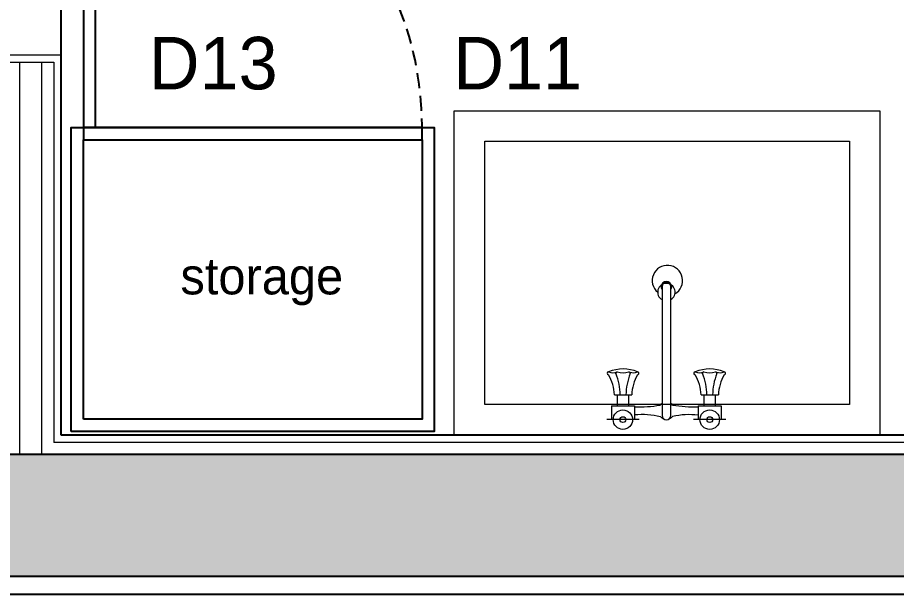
# Model space of a CAD drawing. Header units: millimetres. Extents: x 106699 to 122058, y 158555 to 162844.
# Drawn here: x 113585.4 to 113729.9, y 159766.8 to 159861.7 of the extents above; entities that cross this region are included whole.
import ezdxf
from ezdxf.enums import TextEntityAlignment as Align

# ---------------------------------------------------------------- set-up
doc = ezdxf.new("R2010")
doc.units = ezdxf.units.MM
doc.linetypes.add('300_Z4_FCD_F03$0$GESTRICHELT', pattern=[0.75, 0.5, -0.25])
for name, color, linetype in [('0-HSL-WLL', 253, 'Continuous'), ('300_Z4_STR_F03$0$2-SPS-RCN', 2, 'Continuous'), ('S2000-002 Çizgi', 7, 'Continuous')]:
    doc.layers.add(name, color=color, linetype=linetype)
for name, color, linetype, lineweight in [('300_Z4_STR_F03$0$AUDIT_D_220920114151-103', 251, 'Continuous', 5), ('no3_alçıpan kesit', 210, 'Continuous', 20), ('no3_kutu profil gorunus', 8, 'Continuous', 0), ('no3_mermer gorunus on', 31, 'Continuous', 15), ('Q-SPCQ', 91, 'Continuous', 9)]:
    doc.layers.add(name, color=color, linetype=linetype, lineweight=lineweight)
doc.layers.add('area', color=200, linetype='Continuous', plot=False)
doc.styles.get("Standard").update_dxf_attribs({"font": 'arial.ttf'})
doc.styles.add('TAKSİM', font='GOTHIC.TTF', dxfattribs={"height": 20})

# ---------------------------------------------------------------- blocks, each defined once
blk = doc.blocks.new('COLUMN')
at = {"layer": '300_Z4_STR_F03$0$AUDIT_D_220920114151-103', "true_color": 0x303030}
h = blk.add_hatch(color=250, dxfattribs=at)
h.dxf.hatch_style = 1
h.paths.add_polyline_path([(104767.62, 177818.4), (104852.62, 177818.4), (104852.62, 177903.41), (104767.62, 177903.41)])
h.paths.add_polyline_path([(104052.62, 177903.41), (104052.62, 177818.41), (103967.62, 177818.41), (103967.62, 177903.41)])
edge = h.paths.add_edge_path()
edge.add_line((104052.62, 177498.41), (104052.62, 177438.41))
h.paths.add_polyline_path([(103967.62, 177498.41), (104052.62, 177498.41), (104052.62, 177438.41), (103967.62, 177438.41)])
h.paths.add_polyline_path([(104852.62, 177438.41), (104767.62, 177438.41), (104767.62, 177498.41), (104852.62, 177498.41)])
h.paths.add_polyline_path([(104852.62, 177018.41), (104767.62, 177018.41), (104767.62, 177103.41), (104852.62, 177103.41)])
h.paths.add_polyline_path([(103967.62, 176233.41), (103967.62, 176318.41), (104052.62, 176318.41), (104052.62, 176233.41)])
h.paths.add_polyline_path([(103967.62, 177103.41), (104052.62, 177103.41), (104052.62, 177018.41), (103967.62, 177018.41)])
blk = doc.blocks.new('143112311')
at = {"layer": 'Q-SPCQ'}
for p, q in [((17067.5, -6864.9), (17067.5, -6811.56)), ((17067.5, -6811.56), (17137.5, -6811.56)), ((17137.5, -6811.56), (17137.5, -6864.9)), ((17092.83, -6814.08), (17098.15, -6814.08)), ((17093.59, -6816.33), (17093.59, -6814.07)), ((17097.39, -6816.33), (17097.39, -6814.07)), ((17101.91, -6814.77), (17101.91, -6835.96)), ((17103.33, -6835.96), (17103.33, -6814.77)), ((17107.11, -6814.08), (17112.43, -6814.08)), ((17107.84, -6816.33), (17107.84, -6814.06)), ((17111.64, -6816.33), (17111.64, -6814.06)), ((17072.5, -6859.9), (17072.5, -6816.56)), ((17072.5, -6816.56), (17132.5, -6816.56)), ((17097.39, -6816.33), (17093.59, -6816.33)), ((17094.54, -6816.33), (17094.54, -6818.15)), ((17096.44, -6818.15), (17096.44, -6816.33)), ((17111.64, -6816.33), (17107.84, -6816.33)), ((17108.79, -6816.33), (17108.79, -6818.15)), ((17110.69, -6818.15), (17110.69, -6816.33)), ((17132.5, -6816.56), (17132.5, -6859.9)), ((17096.92, -6818.15), (17094.07, -6818.15)), ((17111.17, -6818.15), (17108.32, -6818.15)), ((17132.5, -6859.9), (17072.5, -6859.9)), ((17137.5, -6864.9), (17067.5, -6864.9))]:
    blk.add_line(p, q, dxfattribs=at)
for centre, radius in [((17095.49, -6814.08), 1.6), ((17109.77, -6814.08), 1.6), ((17095.49, -6814.08), 0.475), ((17109.77, -6814.08), 0.475)]:
    blk.add_circle(centre, radius, dxfattribs=at)
for centre, radius, start, end in [((17098.82, -6801.27), 13.63, 264.0038, 281.7769), ((17102.62, -6815.55), 1.38, 110.4969, 137.7831), ((17102.62, -6814.77), 0.713, 359.9998, 179.9998), ((17102.62, -6815.55), 1.38, 45.3387, 69.7886), ((17106.62, -6801.55), 13.36, 256.9205, 275.2574), ((17097.77, -6841.92), 25.74, 81.4403, 90.8363), ((17102.62, -6815.55), 1.38, 222.2166, 238.8994), ((17102.62, -6815.55), 1.38, 300.9144, 317.7831), ((17106.92, -6835.03), 18.84, 87.1999, 100.0089), ((17086.79, -6817.87), 7.28, 330.3141, 357.7949), ((17085.93, -6818.15), 9.08, 337.2326, 359.9998), ((17105.05, -6818.15), 9.08, 179.9998, 202.7671), ((17104.19, -6817.87), 7.28, 182.2048, 209.6856), ((17101.04, -6817.87), 7.28, 330.3141, 357.7949), ((17100.18, -6818.15), 9.08, 337.2326, 359.9998), ((17119.3, -6818.15), 9.08, 179.9998, 202.7671), ((17118.44, -6817.87), 7.28, 182.2048, 209.6856), ((17093.12, -6821.71), 0.238, 89.9993, 270.0003), ((17093.83, -6823.58), 1.78, 71.8657, 113.5741), ((17095.49, -6816.25), 6.17, 247.3534, 292.6462), ((17094.54, -6821.71), 0.238, 146.4255, 270.0003), ((17095.49, -6824.74), 2.95, 71.2125, 108.7871), ((17096.44, -6821.71), 0.238, 269.9993, 33.5742), ((17097.15, -6823.58), 1.79, 66.4808, 113.5188), ((17097.87, -6821.71), 0.238, 269.9993, 90.0003), ((17097.87, -6821.71), 0.238, 89.9993, 89.9998), ((17097.87, -6821.71), 0.238, 269.9998, 89.9998), ((17097.87, -6821.71), 0.238, 269.9993, 269.9998), ((17107.37, -6821.71), 0.238, 89.9993, 270.0003), ((17108.08, -6823.58), 1.78, 71.8657, 113.5741), ((17109.74, -6816.25), 6.17, 247.3534, 292.6462), ((17108.79, -6821.71), 0.238, 146.4255, 270.0003), ((17109.74, -6824.74), 2.95, 71.2125, 108.7871), ((17110.69, -6821.71), 0.238, 269.9993, 33.5742), ((17111.4, -6823.58), 1.79, 66.4808, 113.5188), ((17112.12, -6821.71), 0.238, 269.9998, 89.9998), ((17112.12, -6821.71), 0.238, 89.9993, 89.9998), ((17112.12, -6821.71), 0.238, 269.9993, 90.0003), ((17112.12, -6821.71), 0.238, 269.9993, 269.9998), ((17102.62, -6835.06), 1.43, 119.9998, 59.9998), ((17102.45, -6836.96), 2.5, 119.4603, 50.3826), ((17102.62, -6835.96), 0.855, 146.4425, 33.5571), ((17102.62, -6835.96), 0.713, 179.9998, 359.9998)]:
    blk.add_arc(centre, radius, start, end, dxfattribs=at)
blk = doc.blocks.new('A$C0c219aa5')
at = {"color": 4}
for points in [[(187.17, 103.7), (187.17, 50), (189.17, 50), (189.17, 103.7)], [(187.17, 48), (242.87, 48), (242.87, 50), (187.17, 50)], [(187.17, 2), (187.17, 48), (242.87, 48), (242.87, 2)]]:
    blk.add_lwpolyline(points, close=True, dxfattribs=at)
blk.add_lwpolyline([(185.17, 0), (185.17, 50), (244.87, 50), (244.87, 0), (185.17, 0)], dxfattribs=at)
at = {"layer": 'S2000-002 Çizgi', "color": 8, "linetype": '300_Z4_FCD_F03$0$GESTRICHELT', "ltscale": 5, "true_color": 0x7a7a7a}
blk.add_arc((189.17, 50), 53.71, 358.9332, 91.0668, dxfattribs=at)
at = {"color": 4, "insert": (229.9, 28.55, -0.07), "char_height": 6, "width": 229.8961, "attachment_point": 3}
blk.add_mtext('{\\fManrope Light|b0|i0|c162|p2;storage}', dxfattribs=at)

msp = doc.modelspace()

# ---------------------------------------------------------------- hatches: boundary and pattern name
at = {"layer": '0-HSL-WLL', "true_color": 0x7a7a7a}
h = msp.add_hatch(color=8, dxfattribs=at)
h.dxf.hatch_style = 1
h.paths.add_polyline_path([(112332.37, 160910.9), (112307.37, 160910.9), (112307.37, 160654.78), (112332.36, 160654.78), (112332.36, 160674.78), (112332.36, 160674.78), (112332.36, 160654.78), (113585.75, 160654.78), (113585.75, 160127.9), (113949.1, 160127.9), (113949.1, 160147.9), (113605.75, 160147.9), (113605.75, 160674.78), (112332.36, 160674.78), (112332.36, 160654.82), (112332.36, 160654.78), (112332.36, 160674.78)])
h.paths.add_polyline_path([(112332.37, 160569.78), (112307.37, 160569.78), (112307.37, 160351.53), (112307.37, 160281.65), (112332.37, 160281.65)], flags=17)
h.paths.add_polyline_path([(113892.37, 159769.78), (113892.37, 159789.78), (113192.37, 159789.78), (113192.37, 159769.78)])
h.paths.add_polyline_path([(112772.37, 159789.78), (112772.37, 159769.78), (113107.37, 159769.78), (113107.37, 159789.78)])
h.paths.add_polyline_path([(112712.37, 159769.78), (112712.37, 159789.78), (112392.37, 159789.78), (112392.37, 159769.78)])

# ---------------------------------------------------------------- linework, layer by layer
at = {"layer": '300_Z4_STR_F03$0$2-SPS-RCN'}
for points in [[(113958.37, 159857.78), (113980.37, 159857.78), (113980.37, 159766.78), (112335.25, 159766.78)], [(113192.37, 159769.78), (113892.37, 159769.78), (113892.37, 159789.78), (113192.37, 159789.78), (113192.37, 159769.78)]]:
    msp.add_lwpolyline(points, dxfattribs=at)
at = {"layer": 'area'}
msp.add_lwpolyline([(113592.55, 159792.98), (113592.55, 160124.7), (113946.17, 160124.7), (113945.97, 159857.94), (113889.17, 159857.98), (113889.17, 159792.98), (113592.55, 159792.98)], dxfattribs=at)
at = {"layer": 'no3_alçıpan kesit'}
for points in [[(113952.37, 159857.93), (113889.17, 159857.98), (113889.17, 159792.98), (113592.55, 159792.98)], [(113952.37, 159856.73), (113890.37, 159856.78), (113890.37, 159791.78), (113591.35, 159791.78)], [(113582.55, 159792.98), (113582.55, 159855.58), (113592.55, 159855.58), (113592.55, 159792.98)], [(113583.75, 159791.78), (113583.75, 159854.38), (113591.35, 159854.38), (113591.35, 159791.78)]]:
    msp.add_lwpolyline(points, dxfattribs=at)
at = {"layer": 'no3_kutu profil gorunus'}
for points in [[(113585.75, 159789.78), (113585.75, 159854.38)], [(113589.35, 159854.38), (113589.35, 159789.78)]]:
    msp.add_lwpolyline(points, dxfattribs=at)

# ---------------------------------------------------------------- block references
at = {"rotation": 90}
msp.add_blockref('COLUMN', (290210.78, 55802.16), dxfattribs=at)
msp.add_blockref('A$C0c219aa5', (113409.05, 159793.6))
at = {"layer": 'no3_mermer gorunus on', "color": 3, "rotation": 179.9999999999984}
msp.add_blockref('143112311', (130794.73, 152981.46), dxfattribs=at)

# ---------------------------------------------------------------- texts
at = {"style": 'TAKSİM'}
for s, p in [('D13', (113617.58, 159849.88, 0)), ('D11', (113667.67, 159849.88, 0))]:
    msp.add_text(s, height=8.64, dxfattribs=at).set_placement(p, align=Align.CENTER)

doc.saveas('drawing.dxf')
